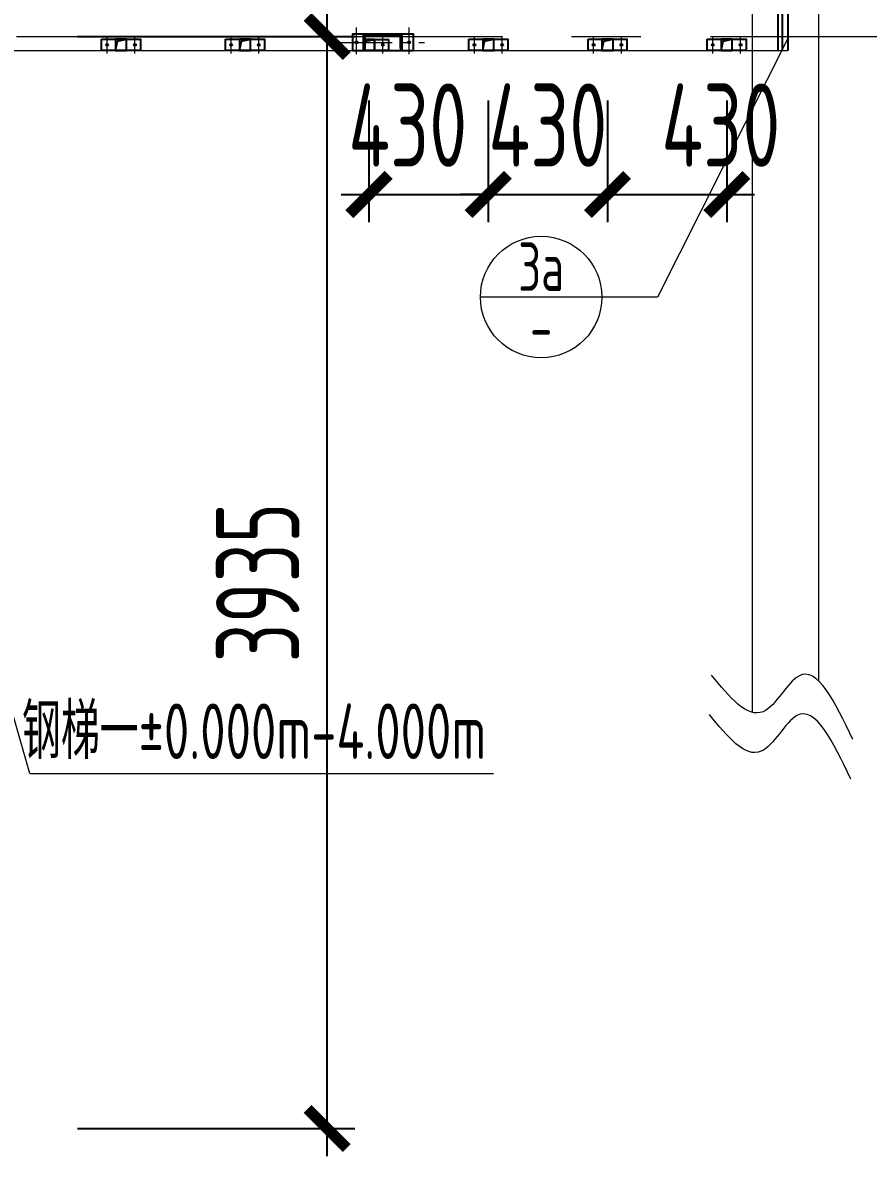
# Model space of a CAD drawing. Extents: x 498328 to 716449, y -893371 to -467753.
# Drawn here: x 580060 to 583107, y -847333 to -843248 of the extents above; entities that cross this region are included whole.
import ezdxf
from ezdxf.enums import TextEntityAlignment as Align

# ---------------------------------------------------------------- set-up
doc = ezdxf.new("R2010")
doc.units = 0
doc.header["$LTSCALE"] = 1000
doc.header["$PDMODE"] = 35
doc.header["$PDSIZE"] = 20
for name, pattern in [('CENTER', [2, 1.25, -0.25, 0.25, -0.25]), ('CENTER2', [28.575, 19.05, -3.175, 3.175, -3.175]), ('Continuous-STLayerSet-NodeCode', [0])]:
    doc.linetypes.add(name, pattern=pattern)
doc.layers.get('0').update_dxf_attribs({"linetype": 'CONTINUOUS'})
doc.layers.get('Defpoints').update_dxf_attribs({"linetype": 'CONTINUOUS'})
for name, color, linetype in [('01', 7, 'CONTINUOUS'), ('1轮廓实线层', 7, 'CONTINUOUS'), ('AXIS', 251, 'CENTER'), ('DIM', 3, 'CONTINUOUS'), ('PUB_TEXT', 7, 'CONTINUOUS'), ('焊缝', 1, 'CONTINUOUS'), ('设备基础', 2, 'CONTINUOUS')]:
    doc.layers.add(name, color=color, linetype=linetype)
doc.layers.add('平立面图节点编号', color=7, linetype='CONTINUOUS', lineweight=18)
doc.styles.add('StTextStyle', font='yjkeng.shx', dxfattribs={"width": 0.7, "height": 250, "bigfont": 'yjkchn.shx'})
doc.styles.add('TSSD_DIMENSION', font='Tssdeng.shx', dxfattribs={"width": 0.7, "bigfont": 'hztxt.shx'})
doc.styles.add('TSSD_REIN', font='Tssdeng.shx', dxfattribs={"width": 0.7, "bigfont": 'hztxt.shx'})
doc.dimstyles.new('TSSD_100_100$0', dxfattribs={"dimtxt": 380, "dimasz": 100, "dimexe": 100, "dimexo": 250, "dimgap": 50, "dimtad": 1, "dimdec": 0, "dimzin": 0, "dimdsep": 46, "dimtxsty": 'TSSD_DIMENSION', "dimblk": 'ARCHTICK', "dimblk1": 'ARCHTICK', "dimblk2": 'ARCHTICK', "dimsah": 1, "dimcen": 0, "dimdle": 100, "dimclrt": 7, "dimadec": 0, "dimazin": 0, "dimtfac": 1, "dimtdec": 0, "dimtix": 1, "dimtmove": 2, "dimatfit": 3, "dimldrblk": 'ARCHTICK', "dimfxl": 0, "dimtolj": 1, "dimtzin": 0, "dimarcsym": 0})

# ---------------------------------------------------------------- blocks, each defined once
blk = doc.blocks.new('_ARCHTICK')
at = {"color": 0, "const_width": 0.4}
blk.add_lwpolyline([(-0.707, -0.707), (0.707, 0.707)], dxfattribs=at)
blk = doc.blocks.new('*D619')
at = {"layer": 'Defpoints', "color": 0, "transparency": 16777216}
for p in [(580057.6, -843297.5), (581156.7, -843297.5), (580057.6, -847232.5)]:
    blk.add_point(p, dxfattribs=at)
at = {"layer": 'DIM', "color": 0, "lineweight": -2, "transparency": 16777216}
for p, q in [((581156.7, -847332.5), (581156.7, -843197.5)), ((580257.6, -843297.5), (581256.7, -843297.5)), ((580257.6, -847232.5), (581256.7, -847232.5))]:
    blk.add_line(p, q, dxfattribs=at)
at = {"layer": 'DIM', "color": 0, "lineweight": -2, "transparency": 16777216, "xscale": 100, "yscale": 100, "zscale": 100}
for p, rotation in [((581156.7, -843297.5), 90), ((581156.7, -847232.5), 270)]:
    blk.add_blockref('_ARCHTICK', p, dxfattribs=dict(at, rotation=rotation))
at = {"layer": 'DIM', "color": 7, "lineweight": 20, "transparency": 16777216, "insert": (580906.7, -845265), "char_height": 300, "attachment_point": 5, "rotation": 90, "style": 'TSSD_DIMENSION'}
blk.add_mtext('\\A1;3935', dxfattribs=at)
blk = doc.blocks.new('护栏底板')
at = {"layer": 'AXIS', "lineweight": 20}
for p, q in [((415797.1, -713356.5), (415797.1, -713294.4)), ((415897.1, -713356.5), (415897.1, -713294.4))]:
    blk.add_line(p, q, dxfattribs=at)
at = {"layer": '焊缝', "color": 8}
for p, q in [((415827.1, -713345.4), (415834, -713312.4)), ((415834, -713312.4), (415867.1, -713305.4))]:
    blk.add_line(p, q, dxfattribs=at)
at = {"layer": '焊缝', "color": 0}
for points in [[(415777.1, -713305.4), (415917.1, -713305.4), (415917.1, -713345.4), (415777.1, -713345.4)], [(415867.1, -713305.4), (415827.1, -713305.4), (415827.1, -713345.4), (415867.1, -713345.4)]]:
    blk.add_lwpolyline(points, close=True, dxfattribs=at)
for centre in [(415797.1, -713325.4), (415897.1, -713325.4)]:
    blk.add_circle(centre, 3.75, dxfattribs=at)
blk = doc.blocks.new('*D653')
at = {"layer": 'Defpoints', "color": 0, "transparency": 16777216}
for p in [(581307.6, -843327.6), (581737.3, -843327.5), (581737.3, -843866.7)]:
    blk.add_point(p, dxfattribs=at)
at = {"layer": 'DIM', "color": 0, "lineweight": -2, "transparency": 16777216}
for p, q in [((581307.6, -843527.6), (581307.6, -843966.7)), ((581737.3, -843527.5), (581737.3, -843966.7)), ((581207.6, -843866.7), (581837.3, -843866.7))]:
    blk.add_line(p, q, dxfattribs=at)
at = {"layer": 'DIM', "color": 0, "lineweight": -2, "transparency": 16777216, "xscale": 100, "yscale": 100, "zscale": 100, "rotation": 180}
blk.add_blockref('_ARCHTICK', (581307.6, -843866.7), dxfattribs=at)
at = {"layer": 'DIM', "color": 0, "lineweight": -2, "transparency": 16777216, "xscale": 100, "yscale": 100, "zscale": 100}
blk.add_blockref('_ARCHTICK', (581737.3, -843866.7), dxfattribs=at)
at = {"layer": 'DIM', "color": 7, "lineweight": 20, "transparency": 16777216, "insert": (581447.3, -843616.7), "char_height": 300, "attachment_point": 5, "style": 'TSSD_DIMENSION'}
blk.add_mtext('\\A1;430', dxfattribs=at)
blk = doc.blocks.new('*D654')
at = {"layer": 'Defpoints', "color": 0, "transparency": 16777216}
for p in [(581737.3, -843327.5), (582166.9, -843327.5), (582166.9, -843866.7)]:
    blk.add_point(p, dxfattribs=at)
at = {"layer": 'DIM', "color": 0, "lineweight": -2, "transparency": 16777216}
for p, q in [((581737.3, -843527.5), (581737.3, -843966.7)), ((582166.9, -843527.5), (582166.9, -843966.7)), ((581737.3, -843866.7), (581637.3, -843866.7)), ((581737.3, -843866.7), (582166.9, -843866.7)), ((582166.9, -843866.7), (582266.9, -843866.7))]:
    blk.add_line(p, q, dxfattribs=at)
at = {"layer": 'DIM', "color": 0, "lineweight": -2, "transparency": 16777216, "xscale": 100, "yscale": 100, "zscale": 100}
blk.add_blockref('_ARCHTICK', (581737.3, -843866.7), dxfattribs=at)
at = {"layer": 'DIM', "color": 0, "lineweight": -2, "transparency": 16777216, "xscale": 100, "yscale": 100, "zscale": 100, "rotation": 180}
blk.add_blockref('_ARCHTICK', (582166.9, -843866.7), dxfattribs=at)
at = {"layer": 'DIM', "color": 7, "lineweight": 20, "transparency": 16777216, "insert": (581952.1, -843616.7), "char_height": 300, "attachment_point": 5, "style": 'TSSD_DIMENSION'}
blk.add_mtext('\\A1;430', dxfattribs=at)
blk = doc.blocks.new('*D655')
at = {"layer": 'Defpoints', "color": 0, "transparency": 16777216}
for p in [(582166.9, -843327.5), (582596.6, -843327.5), (582596.6, -843866.7)]:
    blk.add_point(p, dxfattribs=at)
at = {"layer": 'DIM', "color": 0, "lineweight": -2, "transparency": 16777216}
for p, q in [((582166.9, -843527.5), (582166.9, -843966.7)), ((582596.6, -843527.5), (582596.6, -843966.7)), ((582066.9, -843866.7), (582696.6, -843866.7))]:
    blk.add_line(p, q, dxfattribs=at)
at = {"layer": 'DIM', "color": 0, "lineweight": -2, "transparency": 16777216, "xscale": 100, "yscale": 100, "zscale": 100, "rotation": 180}
blk.add_blockref('_ARCHTICK', (582166.9, -843866.7), dxfattribs=at)
at = {"layer": 'DIM', "color": 0, "lineweight": -2, "transparency": 16777216, "xscale": 100, "yscale": 100, "zscale": 100}
blk.add_blockref('_ARCHTICK', (582596.6, -843866.7), dxfattribs=at)
at = {"layer": 'DIM', "color": 7, "lineweight": 20, "transparency": 16777216, "insert": (582575.3, -843616.7), "char_height": 300, "attachment_point": 5, "style": 'TSSD_DIMENSION'}
blk.add_mtext('\\A1;430', dxfattribs=at)

msp = doc.modelspace()

# ---------------------------------------------------------------- hatches: boundary and pattern name
at = {"layer": '焊缝'}
h = msp.add_hatch(dxfattribs=at)
h.set_pattern_fill('ANSI31', color=2)
h.set_pattern_definition([(45, (118844.2716, -128479.9976), (-2.24506403, 2.24506403), [])])
edge = h.paths.add_edge_path()
edge.add_arc((581294.6, -843296.6), 1.04, 95.3154, 172.4229)
edge.add_line((581293.6, -843296.4), (581293.6, -843340.4))
edge.add_arc((581284.1, -843338.5), 9.66, 291.0757, 348.8055, ccw=False)
edge.add_line((581287.6, -843347.5), (581287.6, -843289.5))
edge.add_line((581287.6, -843289.5), (581427.6, -843289.5))
edge.add_line((581427.6, -843289.5), (581427.6, -843347.5))
edge.add_arc((581431.1, -843338.5), 9.66, 191.1945, 248.9243, ccw=False)
edge.add_line((581421.6, -843340.4), (581421.6, -843296.4))
edge.add_arc((581420.6, -843296.6), 1.04, 7.5771, 84.6846)
edge.add_line((581420.7, -843295.5), (581294.5, -843295.5))

# ---------------------------------------------------------------- linework, layer by layer
at = {"layer": '01', "color": 8, "lineweight": 9}
for q in [(579947.6, -845471.5), (581755.6, -845953.4)]:
    msp.add_line((580086.2, -845953.4), q, dxfattribs=at)
at = {"layer": '1轮廓实线层', "color": 8, "lineweight": 20}
for p, q in [((582687.6, -838059.3), (582687.6, -845732.6)), ((582927.6, -838059.3), (582927.6, -845619.7))]:
    msp.add_line(p, q, dxfattribs=at)
at = {"layer": '1轮廓实线层', "color": 8, "linetype": 'CENTER2', "lineweight": 20, "ltscale": 0.01}
for p, q in [((581262.6, -843361.1), (581262.6, -843265.5)), ((581452.6, -843361.1), (581452.6, -843265.5)), ((581200.9, -843318.5), (581507.8, -843318.5))]:
    msp.add_line(p, q, dxfattribs=at)
at = {"layer": '1轮廓实线层', "lineweight": 20, "ltscale": 5}
for p in [(554082.6, -843347.5), (554287.6, -843347.5)]:
    msp.add_line(p, (582816.1, -843347.5), dxfattribs=at)
at = {"layer": '1轮廓实线层', "lineweight": 20}
for points in [[(583051, -845830.1), (582855.7, -845601.8), (582727.3, -845730.3), (582541.8, -845598.3)], [(583043.9, -845972.9), (582848.6, -845744.6), (582720.1, -845873.1), (582534.7, -845741)]]:
    msp.add_spline(points, degree=3, dxfattribs=at)
at = {"layer": 'AXIS', "lineweight": 20}
for p, q in [((534537.6, -843297.5), (584525.7, -843297.5)), ((581357.6, -843358.6), (581357.6, -843296.5))]:
    msp.add_line(p, q, dxfattribs=at)
at = {"layer": '平立面图节点编号', "color": 7, "linetype": 'Continuous-STLayerSet-NodeCode', "lineweight": 18}
msp.add_line((582820.1, -843297.5), (582346.6, -844236.2), dxfattribs=at)
at = {"layer": '平立面图节点编号'}
for p, q in [((582146.6, -844236.2), (581709.1, -844236.2)), ((582146.6, -844236.2), (581709.1, -844236.2)), ((582346.6, -844236.2), (582146.6, -844236.2))]:
    msp.add_line(p, q, dxfattribs=at)
msp.add_circle((581927.9, -844236.2), 218.8, dxfattribs=at)
msp.add_circle((581927.9, -844236.2), 218.8, dxfattribs=at)
at = {"layer": '焊缝', "color": 0}
for p, q in [((582781.1, -841847.5), (582781.1, -843347.5)), ((582796.1, -841847.5), (582796.1, -843347.5)), ((582816.1, -841847.5), (582816.1, -843347.5)), ((581287.6, -843347.5), (581287.6, -843289.5)), ((581287.6, -843289.5), (581427.6, -843289.5)), ((581293.6, -843340.4), (581293.6, -843296.4)), ((581294.5, -843295.5), (581420.7, -843295.5)), ((581421.6, -843340.4), (581421.6, -843296.4)), ((581427.6, -843347.5), (581427.6, -843289.5))]:
    msp.add_line(p, q, dxfattribs=at)
at = {"layer": '焊缝', "color": 8}
for p, q in [((581287.6, -843347.5), (581294.6, -843314.5)), ((581287.6, -843347.6), (581294.6, -843314.5)), ((581294.6, -843314.5), (581327.5, -843307.6)), ((581294.6, -843314.5), (581327.6, -843307.6))]:
    msp.add_line(p, q, dxfattribs=at)
at = {"layer": '焊缝', "color": 0}
for points in [[(581247.6, -843347.5), (581467.6, -843347.5), (581467.6, -843289.5), (581247.6, -843289.5)], [(581287.6, -843307.6), (581327.6, -843307.6), (581327.6, -843347.5), (581287.6, -843347.5)], [(581287.6, -843307.6), (581377.6, -843307.6), (581377.6, -843347.6), (581287.6, -843347.5)], [(581327.6, -843307.6), (581287.6, -843307.6), (581287.6, -843347.6), (581327.6, -843347.6)]]:
    msp.add_lwpolyline(points, close=True, dxfattribs=at)
for centre in [(581262.6, -843318.5), (581357.6, -843327.6), (581452.6, -843318.5)]:
    msp.add_circle(centre, 3.75, dxfattribs=at)
for centre, radius, start, end in [((581294.6, -843296.6), 1.04, 95.3154, 172.4229), ((581420.6, -843296.6), 1.04, 7.5771, 84.6846), ((581284.1, -843316.6), 9.66, 11.1945, 68.9243), ((581284.1, -843338.5), 9.66, 291.0757, 348.8055), ((581431.1, -843338.5), 9.66, 191.1945, 248.9243)]:
    msp.add_arc(centre, radius, start, end, dxfattribs=at)
at = {"layer": '设备基础', "color": 0, "lineweight": 20}
msp.add_line((582816.1, -843247.5), (582816.1, -843347.5), dxfattribs=at)

# ---------------------------------------------------------------- block references
at = {"layer": '焊缝', "color": 0}
for p in [(164567.2, -130002.1), (165013.9, -130002.1), (165890.2, -130002.1), (166319.9, -130002.1), (166749.5, -130002.1)]:
    msp.add_blockref('护栏底板', p, dxfattribs=at)

# ---------------------------------------------------------------- texts
at = {"layer": 'PUB_TEXT', "lineweight": 15, "style": 'TSSD_REIN', "width": 0.7}
msp.add_text('钢梯一%%P0.000m-4.000m', height=200, dxfattribs=at).set_placement((580057.6, -845900.8))
at = {"layer": '平立面图节点编号', "style": 'StTextStyle', "width": 0.7}
for s, p in [('3a', (581927.9, -844126.9)), ('-', (581927.9, -844345.6))]:
    msp.add_text(s, height=175, dxfattribs=at).set_placement(p, align=Align.MIDDLE_CENTER)

# ---------------------------------------------------------------- dimensions: what is measured, and where the dimension line sits
at = {"layer": 'DIM', "lineweight": 20}
dim = msp.add_aligned_dim(p1=(580057.6, -847232.5), p2=(580057.6, -843297.5), distance=-1099.1, dimstyle='TSSD_100_100$0', override={"dimtxt": 300, "dimexo": 200, "dimgap": 100, "dimsah": 0, "dimatfit": 0}, dxfattribs=at)
dim.commit()
dim.dimension.update_dxf_attribs({"geometry": '*D619', "text_midpoint": (580906.7, -845265)})
for base, p1, p2, picture, middle in [((581737.3, -843866.7), (581307.6, -843327.6), (581737.3, -843327.5), '*D653', (581447.3, -843616.7)), ((582596.6, -843866.7), (582166.9, -843327.5), (582596.6, -843327.5), '*D655', (582575.3, -843616.7))]:
    dim = msp.add_linear_dim(base=base, p1=p1, p2=p2, dimstyle='TSSD_100_100$0', override={"dimtxt": 300, "dimexo": 200, "dimgap": 100, "dimsah": 0, "dimatfit": 0}, dxfattribs=at)
    dim.commit()
    dim.dimension.update_dxf_attribs({"geometry": picture, "text_midpoint": middle, "dimtype": 160})
dim = msp.add_linear_dim(base=(582166.9, -843866.7), p1=(581737.3, -843327.5), p2=(582166.9, -843327.5), dimstyle='TSSD_100_100$0', override={"dimtxt": 300, "dimexo": 200, "dimgap": 100, "dimsah": 0, "dimatfit": 0}, dxfattribs=at)
dim.commit()
dim.dimension.update_dxf_attribs({"geometry": '*D654', "text_midpoint": (581952.1, -843616.7)})

doc.saveas('drawing.dxf')
